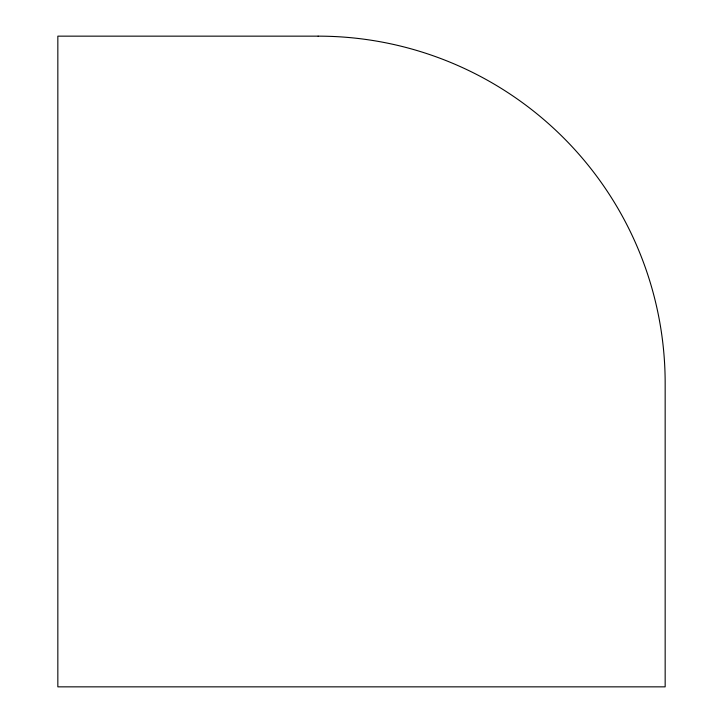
<?xml version="1.0" encoding="UTF-8"?>
<svg xmlns="http://www.w3.org/2000/svg" width="723" height="723" viewBox="0 0 723 723"><rect width="100%" height="100%" fill="white"/><g stroke="black" fill="none" stroke-linecap="round" stroke-linejoin="round"><path stroke-width="1.08" d="M318.12 36.15L57.84 36.15L57.84 686.85L665.16 686.85L665.16 383.19A347.04 347.04 0 0 0 318.12 36.15"/></g></svg>
